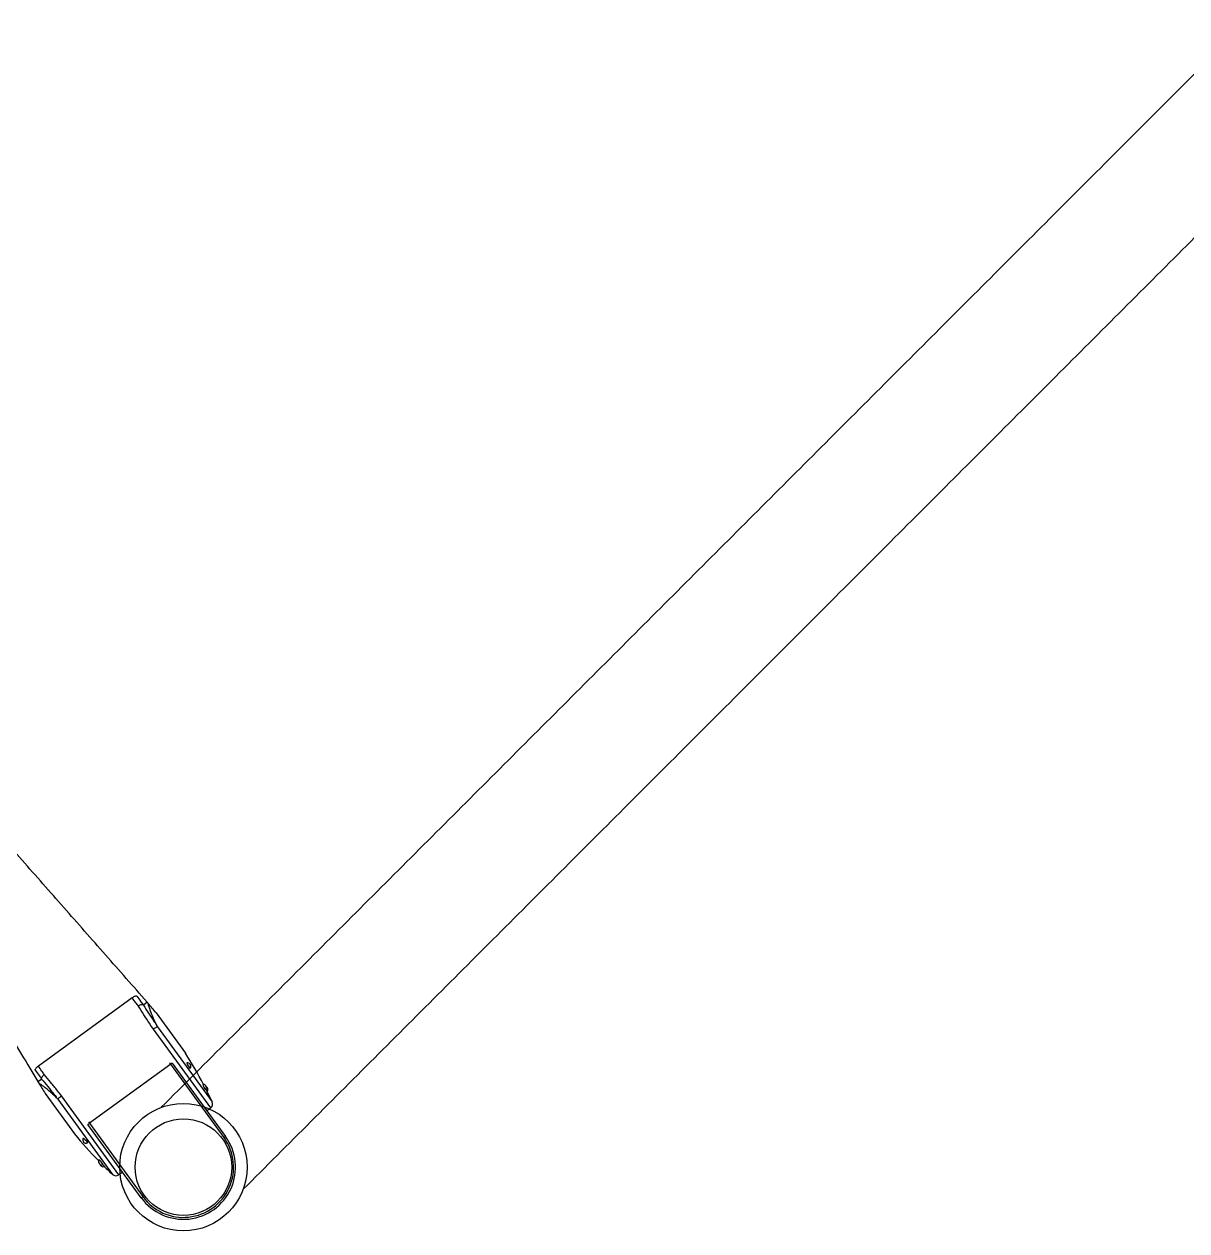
# Model space of a CAD drawing. Header units: millimetres. Extents: x -6176 to 11988, y -1403 to 10916.
# Drawn here: x -2821 to -2219, y 5606 to 6231 of the extents above; entities that cross this region are included whole.
import ezdxf

# ---------------------------------------------------------------- set-up
doc = ezdxf.new("R2010")
doc.units = ezdxf.units.MM

# ---------------------------------------------------------------- blocks, each defined once
blk = doc.blocks.new('A$C0C7161BE')
at = {"color": 0, "linetype": 'Continuous'}
for p, q in [((-951.49, 244.89), (-1000.06, 209.61)), ((-943.72, 242.72), (-945.61, 241.2)), ((-939.09, 237.15), (-923.88, 216.22)), ((-910.81, 187.93), (-940.47, 228.76)), ((-938.28, 229.91), (-910.01, 191.01)), ((-931.5, 210.55), (-973.57, 179.98)), ((-931.5, 210.55), (-932.09, 211.36)), ((-930.7, 211.14), (-931.5, 210.55)), ((-903.9, 172.56), (-931.5, 210.55)), ((-930.7, 211.14), (-903.09, 173.14)), ((-923.15, 211.22), (-923.16, 211.07)), ((-923.16, 211.07), (-923.04, 210.73)), ((-923.14, 211.23), (-923.15, 211.22)), ((-923.04, 210.73), (-922.8, 210.25)), ((-922.8, 210.25), (-922.5, 209.71)), ((-922.5, 209.71), (-922.16, 209.18)), ((-922.16, 209.18), (-921.85, 208.76)), ((-921.85, 208.76), (-921.61, 208.5)), ((-921.61, 208.5), (-921.48, 208.45)), ((-921.48, 208.45), (-921.48, 208.45)), ((-1000.39, 201.54), (-998.37, 202.87)), ((-996.53, 195.41), (-981.32, 174.48)), ((-958.46, 153.31), (-988.12, 194.14)), ((-989.9, 192.41), (-961.63, 153.51)), ((-974.38, 179.4), (-973.57, 179.98)), ((-946.78, 141.4), (-974.38, 179.4)), ((-974.14, 180.76), (-973.57, 179.98)), ((-973.57, 179.98), (-945.97, 141.99)), ((-976.8, 172.24), (-976.8, 172.25)), ((-976.8, 172.25), (-976.65, 172.21)), ((-976.65, 172.21), (-976.36, 171.98)), ((-976.36, 171.98), (-975.97, 171.62)), ((-975.97, 171.62), (-975.55, 171.16)), ((-975.55, 171.16), (-975.16, 170.68)), ((-975.16, 170.68), (-974.86, 170.25)), ((-974.86, 170.25), (-974.68, 169.95)), ((-974.68, 169.95), (-974.67, 169.8)), ((-974.67, 169.8), (-974.68, 169.8)), ((-903.09, 173.14), (-903.9, 172.56)), ((-946.78, 141.4), (-945.97, 141.99))]:
    blk.add_line(p, q, dxfattribs=at)
for centre, radius in [((-924.93, 157.28), 33), ((-924.94, 157.27), 25)]:
    blk.add_circle(centre, radius, dxfattribs=at)
for centre, radius, start, end in [((-1107.54, 98.77), 218, 39.40172, 41.07715), ((-1107.54, 98.77), 218, 27.70812, 32.59828), ((-922.75, 209.57), 1.7, 36, 103.25703), ((-922.75, 209.57), 1.7, 318.64068, 36), ((-812.87, 312.86), 218, 210.92263, 212.59828), ((-914.66, 198.44), 1.7, 36, 99.77396), ((-906.15, 202.84), 9.21, 197.22353, 217.49369), ((-914.66, 198.44), 1.7, 314.88064, 36), ((-1107.54, 98.77), 218, 25.03232, 26.94648), ((-913.92, 197.42), 1.7, 321.10985, 57.79929), ((-912.28, 189.95), 2.5, 306, 25.03232), ((-812.87, 312.86), 218, 219.40172, 224.29189), ((-975.35, 171.36), 1.7, 148.74298, 293.35932), ((-924.94, 157.27), 27, 216, 36), ((-924.94, 157.27), 26, 216, 36), ((-967.26, 160.22), 1.7, 152.22605, 297.11936), ((-974.08, 153.49), 9.21, 34.50631, 54.77647), ((-966.52, 159.2), 1.7, 194.20071, 290.89015), ((-812.87, 312.86), 218, 225.05352, 226.96768), ((-959.93, 155.34), 2.5, 226.96768, 306)]:
    blk.add_arc(centre, radius, start, end, dxfattribs=at)
for points in [[(-375.59, 749.05), (-936.39, 188.25)], [(-893.96, 145.82), (-333.16, 706.63)], [(-943.72, 242.72), (-1030.04, 340.69)], [(-1066.89, 313.91), (-1000.39, 201.54)], [(-951.45, 244.93), (-951.49, 244.89)], [(-943.2, 242.01), (-943.72, 242.72)], [(-1000.1, 209.58), (-1000.06, 209.61)], [(-1000.39, 201.54), (-999.88, 200.83)], [(-912.79, 186.49), (-910.81, 187.93)], [(-958.46, 153.31), (-956.48, 154.75)]]:
    blk.add_open_spline(points, degree=1, dxfattribs=at)
for points, knots in [([(-949, 245.76), (-949, 245.76), (-949.03, 245.78), (-949.17, 245.85), (-949.51, 245.88), (-950.1, 245.73), (-950.78, 245.41), (-951.22, 245.09), (-951.45, 244.93)], [0, 0, 0, 0, 0.003841, 0.067149, 0.308966, 0.542437, 0.771129, 1, 1, 1, 1]), ([(-948.27, 240.63), (-948.71, 241.22), (-949.82, 242.69), (-950.85, 244.1), (-951.45, 244.93), (-951.45, 244.93)], [0, 0, 0, 0, 0.39868, 0.999824, 1, 1, 1, 1]), ([(-949, 245.76), (-948.33, 244.83), (-947.26, 243.37), (-946.08, 241.79), (-945.64, 241.21)], [0, 0, 0, 0, 0.631688, 1, 1, 1, 1]), ([(-945.64, 241.21), (-945.78, 241.28), (-946.06, 241.41), (-946.7, 241.36), (-947.42, 241.13), (-947.95, 240.85), (-948.22, 240.66), (-948.26, 240.63), (-948.27, 240.63)], [0, 0, 0, 0, 0.239428, 0.478851, 0.718398, 0.958123, 0.989722, 1, 1, 1, 1]), ([(-940.47, 228.76), (-941.12, 229.69), (-942.83, 232.19), (-945.49, 236.22), (-947.34, 239.15), (-948.27, 240.63)], [0, 0, 0, 0, 0.2300141, 0.611527, 1, 1, 1, 1]), ([(-945.64, 241.21), (-945.63, 241.21), (-945.62, 241.2), (-945.61, 241.2), (-945.61, 241.2)], [0, 0, 0, 0, 0.655859, 1, 1, 1, 1]), ([(-945.61, 241.2), (-944.75, 239.81), (-943, 237.02), (-940.5, 233.2), (-938.89, 230.84), (-938.3, 229.98)], [0, 0, 0, 0, 0.385734, 0.778757, 1, 1, 1, 1]), ([(-938.3, 229.98), (-938.65, 230.63), (-939.34, 231.93), (-940.39, 234.15), (-941.35, 236.45), (-942.12, 238.54), (-942.64, 240.1), (-942.97, 241.19), (-943.16, 241.82), (-943.23, 242.08), (-943.21, 242.01), (-943.21, 242.01)], [0, 0, 0, 0, 0.067507, 0.136526, 0.275984, 0.41872, 0.558941, 0.699216, 0.843024, 0.986843, 1, 1, 1, 1]), ([(-938.28, 229.91), (-938.37, 229.9), (-938.55, 229.88), (-939.07, 229.64), (-939.71, 229.27), (-940.2, 228.94), (-940.45, 228.77), (-940.47, 228.76)], [0, 0, 0, 0, 0.2445491, 0.4890977, 0.7336578, 0.9808167, 1, 1, 1, 1]), ([(-938.3, 229.98), (-938.3, 229.97), (-938.29, 229.95), (-938.28, 229.93), (-938.27, 229.91), (-938.28, 229.91), (-938.28, 229.91)], [0, 0, 0, 0, 0.351034, 0.704539, 0.877226, 1, 1, 1, 1]), ([(-1001.66, 207.5), (-1001.66, 207.51), (-1001.66, 207.54), (-1001.69, 207.69), (-1001.61, 208.03), (-1001.28, 208.54), (-1000.77, 209.09), (-1000.33, 209.41), (-1000.1, 209.58)], [0, 0, 0, 0, 0.003841, 0.067149, 0.308966, 0.542437, 0.771129, 1, 1, 1, 1]), ([(-1001.66, 207.5), (-1000.98, 206.58), (-999.92, 205.11), (-998.78, 203.5), (-998.37, 202.91)], [0, 0, 0, 0, 0.631688, 1, 1, 1, 1]), ([(-997, 205.22), (-997.42, 205.83), (-998.49, 207.34), (-999.51, 208.75), (-1000.1, 209.57), (-1000.1, 209.58)], [0, 0, 0, 0, 0.39868, 0.999824, 1, 1, 1, 1]), ([(-989.95, 192.46), (-990.46, 192.98), (-991.49, 194.05), (-993.27, 195.72), (-995.17, 197.36), (-996.92, 198.73), (-998.23, 199.7), (-999.17, 200.36), (-999.71, 200.73), (-999.94, 200.88), (-999.88, 200.84), (-999.87, 200.84)], [0, 0, 0, 0, 0.067507, 0.136526, 0.275984, 0.41872, 0.558941, 0.699216, 0.843024, 0.986843, 1, 1, 1, 1]), ([(-998.37, 202.91), (-998.39, 203.06), (-998.43, 203.36), (-998.18, 203.95), (-997.74, 204.57), (-997.31, 204.98), (-997.05, 205.19), (-997.01, 205.22), (-997, 205.22)], [0, 0, 0, 0, 0.239428, 0.478851, 0.718398, 0.958123, 0.989722, 1, 1, 1, 1]), ([(-998.37, 202.91), (-998.36, 202.89), (-998.36, 202.88), (-998.36, 202.87), (-998.37, 202.87)], [0, 0, 0, 0, 0.655859, 1, 1, 1, 1]), ([(-998.37, 202.87), (-997.31, 201.62), (-995.19, 199.1), (-992.34, 195.54), (-990.59, 193.27), (-989.95, 192.46)], [0, 0, 0, 0, 0.385734, 0.778757, 1, 1, 1, 1]), ([(-988.12, 194.14), (-988.81, 195.04), (-990.66, 197.44), (-993.67, 201.22), (-995.88, 203.88), (-997, 205.22)], [0, 0, 0, 0, 0.2300141, 0.611527, 1, 1, 1, 1]), ([(-989.9, 192.41), (-989.86, 192.49), (-989.78, 192.66), (-989.39, 193.08), (-988.84, 193.58), (-988.38, 193.94), (-988.14, 194.13), (-988.12, 194.14)], [0, 0, 0, 0, 0.244549, 0.489098, 0.733658, 0.980817, 1, 1, 1, 1]), ([(-989.95, 192.46), (-989.95, 192.45), (-989.93, 192.43), (-989.91, 192.41), (-989.9, 192.41), (-989.9, 192.41), (-989.9, 192.41)], [0, 0, 0, 0, 0.351034, 0.704539, 0.877226, 1, 1, 1, 1])]:
    blk.add_open_spline(points, degree=3, knots=knots, dxfattribs=at)

msp = doc.modelspace()

# ---------------------------------------------------------------- block references
at = {"color": 0}
msp.add_blockref('A$C0C7161BE', (-1813.26, 5481.48), dxfattribs=at)

doc.saveas('drawing.dxf')
